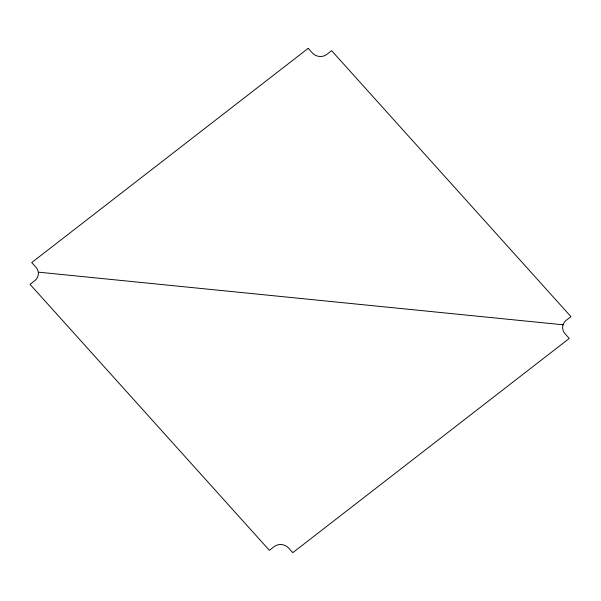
<?xml version="1.0" encoding="UTF-8"?>
<svg xmlns="http://www.w3.org/2000/svg" width="601" height="601" viewBox="0 0 601 601"><rect width="100%" height="100%" fill="white"/><g stroke="black" fill="none" stroke-linecap="round" stroke-linejoin="round"><path stroke-width="0.9" d="M38.855 272.2L563.122 324.795M308.208 48.335L31.733 262.554L35.887 267.167A10.3 9.533 13.7 0 1 34.85 280.637L30.05 284.356L269.376 550.321L274.176 546.602A10.3 9.533 13.7 0 1 288.645 548.052L292.792 552.665L569.267 338.446L565.113 333.833A10.3 9.533 13.7 0 1 566.15 320.363L570.95 316.644L331.624 50.679L326.824 54.398A10.3 9.533 13.7 0 1 312.355 52.948L308.208 48.335"/></g></svg>
